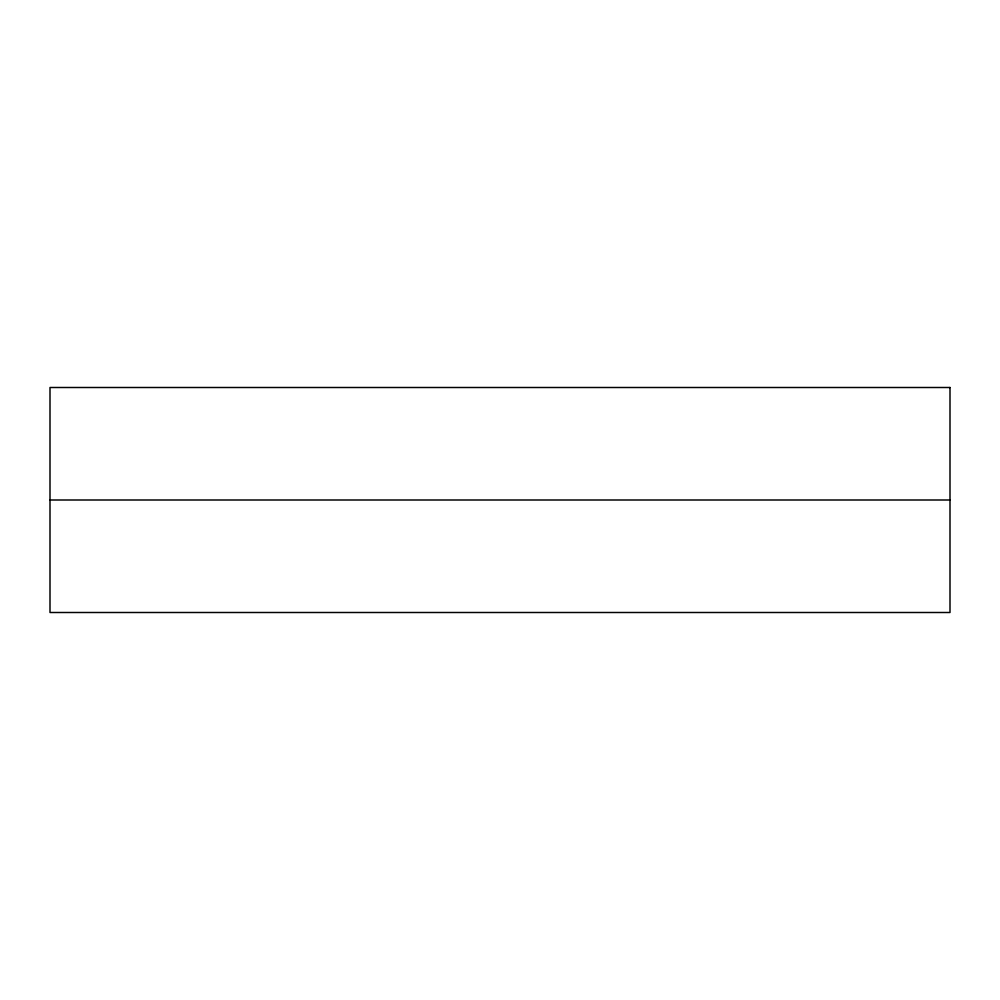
<?xml version="1.0" encoding="UTF-8"?>
<svg xmlns="http://www.w3.org/2000/svg" width="1000" height="1000" viewBox="0 0 1000 1000"><rect width="100%" height="100%" fill="white"/><g stroke="black" fill="none" stroke-linecap="round" stroke-linejoin="round"><path stroke-width="1.5" d="M50 500L950 500M950 387.5L50 387.5L50 612.5L950 612.5L950 387.5"/></g></svg>
